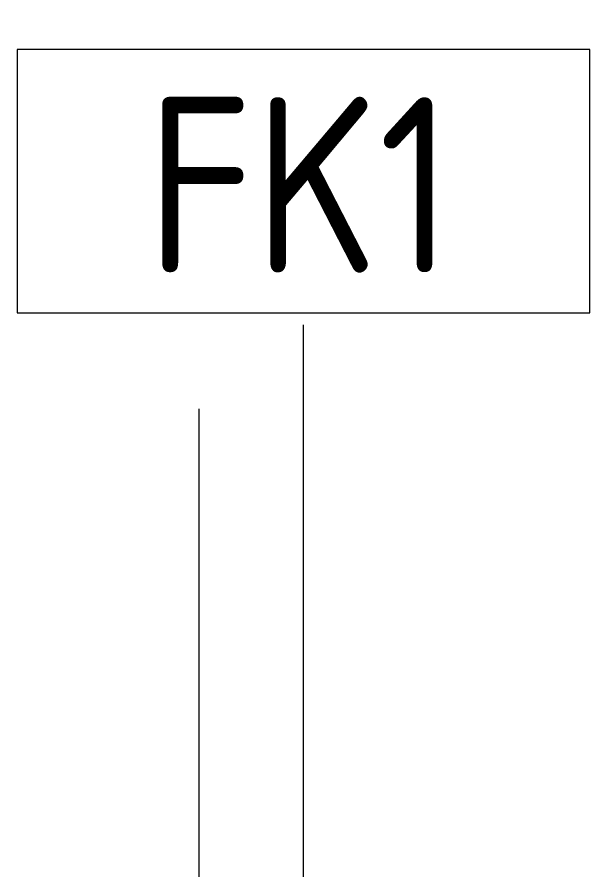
# Model space of a CAD drawing. Header units: millimetres. Extents: x 35144 to 233944, y -8553 to 29000.
# Drawn here: x 56452 to 57105, y 703 to 1675 of the extents above; entities that cross this region are included whole.
import ezdxf

# ---------------------------------------------------------------- set-up
doc = ezdxf.new("R2010")
doc.units = ezdxf.units.MM
doc.linetypes.add('Осевая', pattern=[3175, 635, -476.25, 1587.5, -476.25])
doc.layers.add('A-WALL-IDEN', color=7, linetype='Continuous', lineweight=9)
doc.layers.add('Оси-2', color=7, linetype='Осевая', lineweight=9)
doc.styles.add('GOST Common', font='GOST_Common.ttf', dxfattribs={"width": 0.9, "height": 200})

# ---------------------------------------------------------------- blocks, each defined once
blk = doc.blocks.new('М_стена_0001 - Типоразмер_без рамки-25382661-План отделки стен 1 этажа в осях 17-23')
at = {"layer": 'A-WALL-IDEN'}
for p, q in [((3.2578, 1.5234), (-3.2734, 1.5234)), ((-3.2734, 1.5234), (-3.2734, -1.4766)), ((3.2578, -1.4766), (3.2578, 1.5234)), ((-3.2734, -1.4766), (3.2578, -1.4766))]:
    blk.add_line(p, q, dxfattribs=at)

msp = doc.modelspace()

# ---------------------------------------------------------------- linework, layer by layer
at = {"layer": 'A-WALL-IDEN'}
msp.add_line((56778.91, 500.5), (56778.91, 1324.24), dxfattribs=at)
at = {"layer": 'Оси-2'}
msp.add_line((56660, 593.74), (56660, 24898.07), dxfattribs=at)

# ---------------------------------------------------------------- block references
at = {"layer": 'A-WALL-IDEN', "xscale": 99.99999999999993, "yscale": 99.99999999999993, "zscale": 99.99999999999993}
msp.add_blockref('М_стена_0001 - Типоразмер_без рамки-25382661-План отделки стен 1 этажа в осях 17-23', (56779.69, 1485.78), dxfattribs=at)

# ---------------------------------------------------------------- texts
at = {"layer": 'A-WALL-IDEN', "insert": (56599.45, 1583.81), "char_height": 200, "width": 447.3416, "attachment_point": 1, "style": 'GOST Common'}
msp.add_mtext('FK1', dxfattribs=at)

doc.saveas('drawing.dxf')
